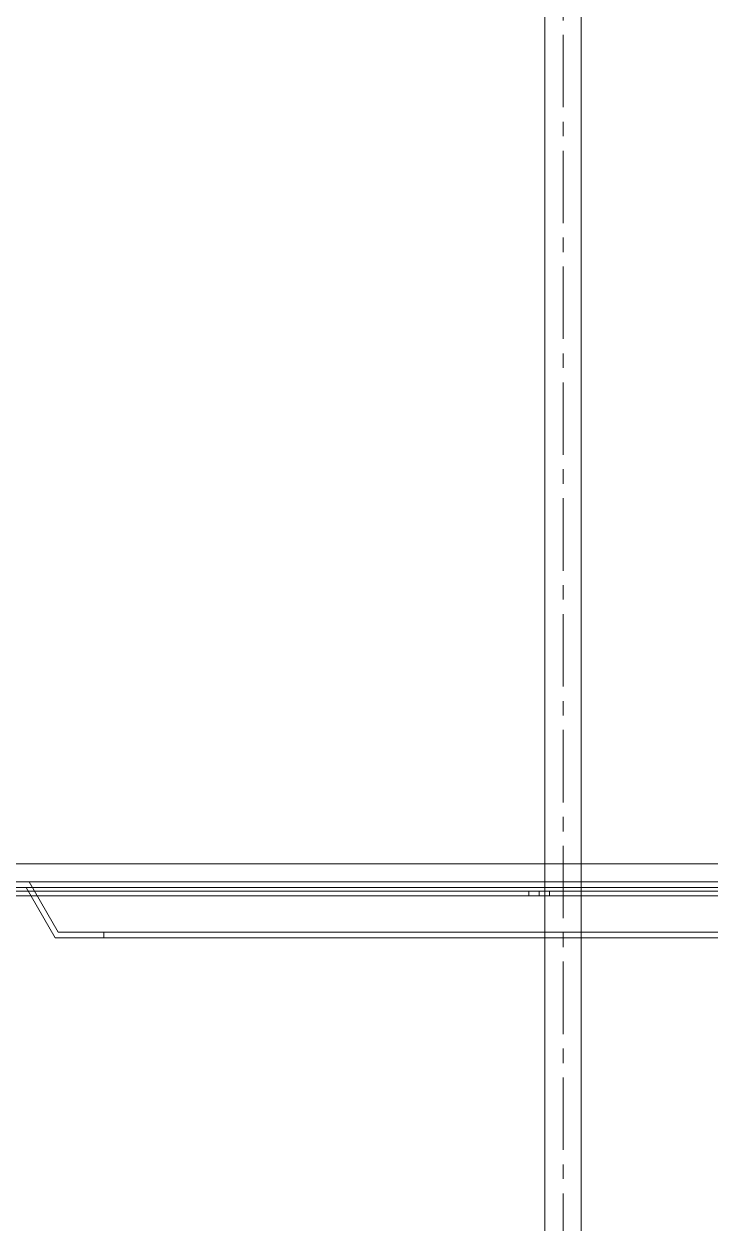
# Model space of a CAD drawing. Extents: x -3873 to 164127, y 7129 to 96529.
# Drawn here: x 42699 to 43000, y 56253 to 56780 of the extents above; entities that cross this region are included whole.
import ezdxf

# ---------------------------------------------------------------- set-up
doc = ezdxf.new("R2010")
doc.units = 0
doc.linetypes.add('CENTER', pattern=[50.8, 31.75, -6.35, 6.35, -6.35])
doc.layers.add('LAYOUT Kromeka', color=1, linetype='CONTINUOUS', lineweight=5)
doc.layers.add('TRACKLENGTH', color=4, linetype='CONTINUOUS', plot=False)

# ---------------------------------------------------------------- blocks, each defined once
blk = doc.blocks.new('AD25-600 CRATE WASHER')
at = {"layer": 'LAYOUT Kromeka', "linetype": 'CENTER'}
blk.add_line((980.11, 6064.21), (980.11, 7132.9), dxfattribs=at)
at = {"layer": 'LAYOUT Kromeka'}
for p, q in [((1181.49, 6663.34), (349.63, 6663.34)), ((1181.49, 6660.84), (349.63, 6660.84)), ((1311.14, 6644.9), (219.98, 6644.9)), ((1215.64, 6641.31), (315.48, 6641.31)), ((986.06, 6644.9), (986.06, 6642.9)), ((990.56, 6644.9), (990.56, 6642.9)), ((995.06, 6644.9), (995.06, 6642.9)), ((316.92, 6638.81), (1214.19, 6638.81))]:
    blk.add_line(p, q, dxfattribs=at)
blk.add_lwpolyline([(988.11, 7132.9), (988.11, 6064.21, -1), (972.11, 6064.21), (972.11, 7132.9, -1), (988.11, 7132.9)], format="xyb", dxfattribs=at)
for points in [[(1181.49, 6660.84), (1181.49, 6663.34), (1202.92, 6663.34), (1215.64, 6641.31), (1309.14, 6641.31), (1309.14, 6638.81), (1214.19, 6638.81), (1201.47, 6660.84)], [(1309.14, 6644.9), (1309.14, 6642.9), (221.98, 6642.9), (221.98, 6644.9)]]:
    blk.add_lwpolyline(points, close=True, dxfattribs=at)
at = {"layer": 'LAYOUT Kromeka', "ltscale": 50}
blk.add_lwpolyline([(1311.14, 6630.9), (221.98, 6630.9), (221.98, 630.4), (1311.14, 630.4)], close=True, dxfattribs=at)

msp = doc.modelspace()

# ---------------------------------------------------------------- block references
at = {"layer": 'TRACKLENGTH', "rotation": 180}
msp.add_blockref('AD25-600 CRATE WASHER', (43915.72, 63042.3), dxfattribs=at)

doc.saveas('drawing.dxf')
